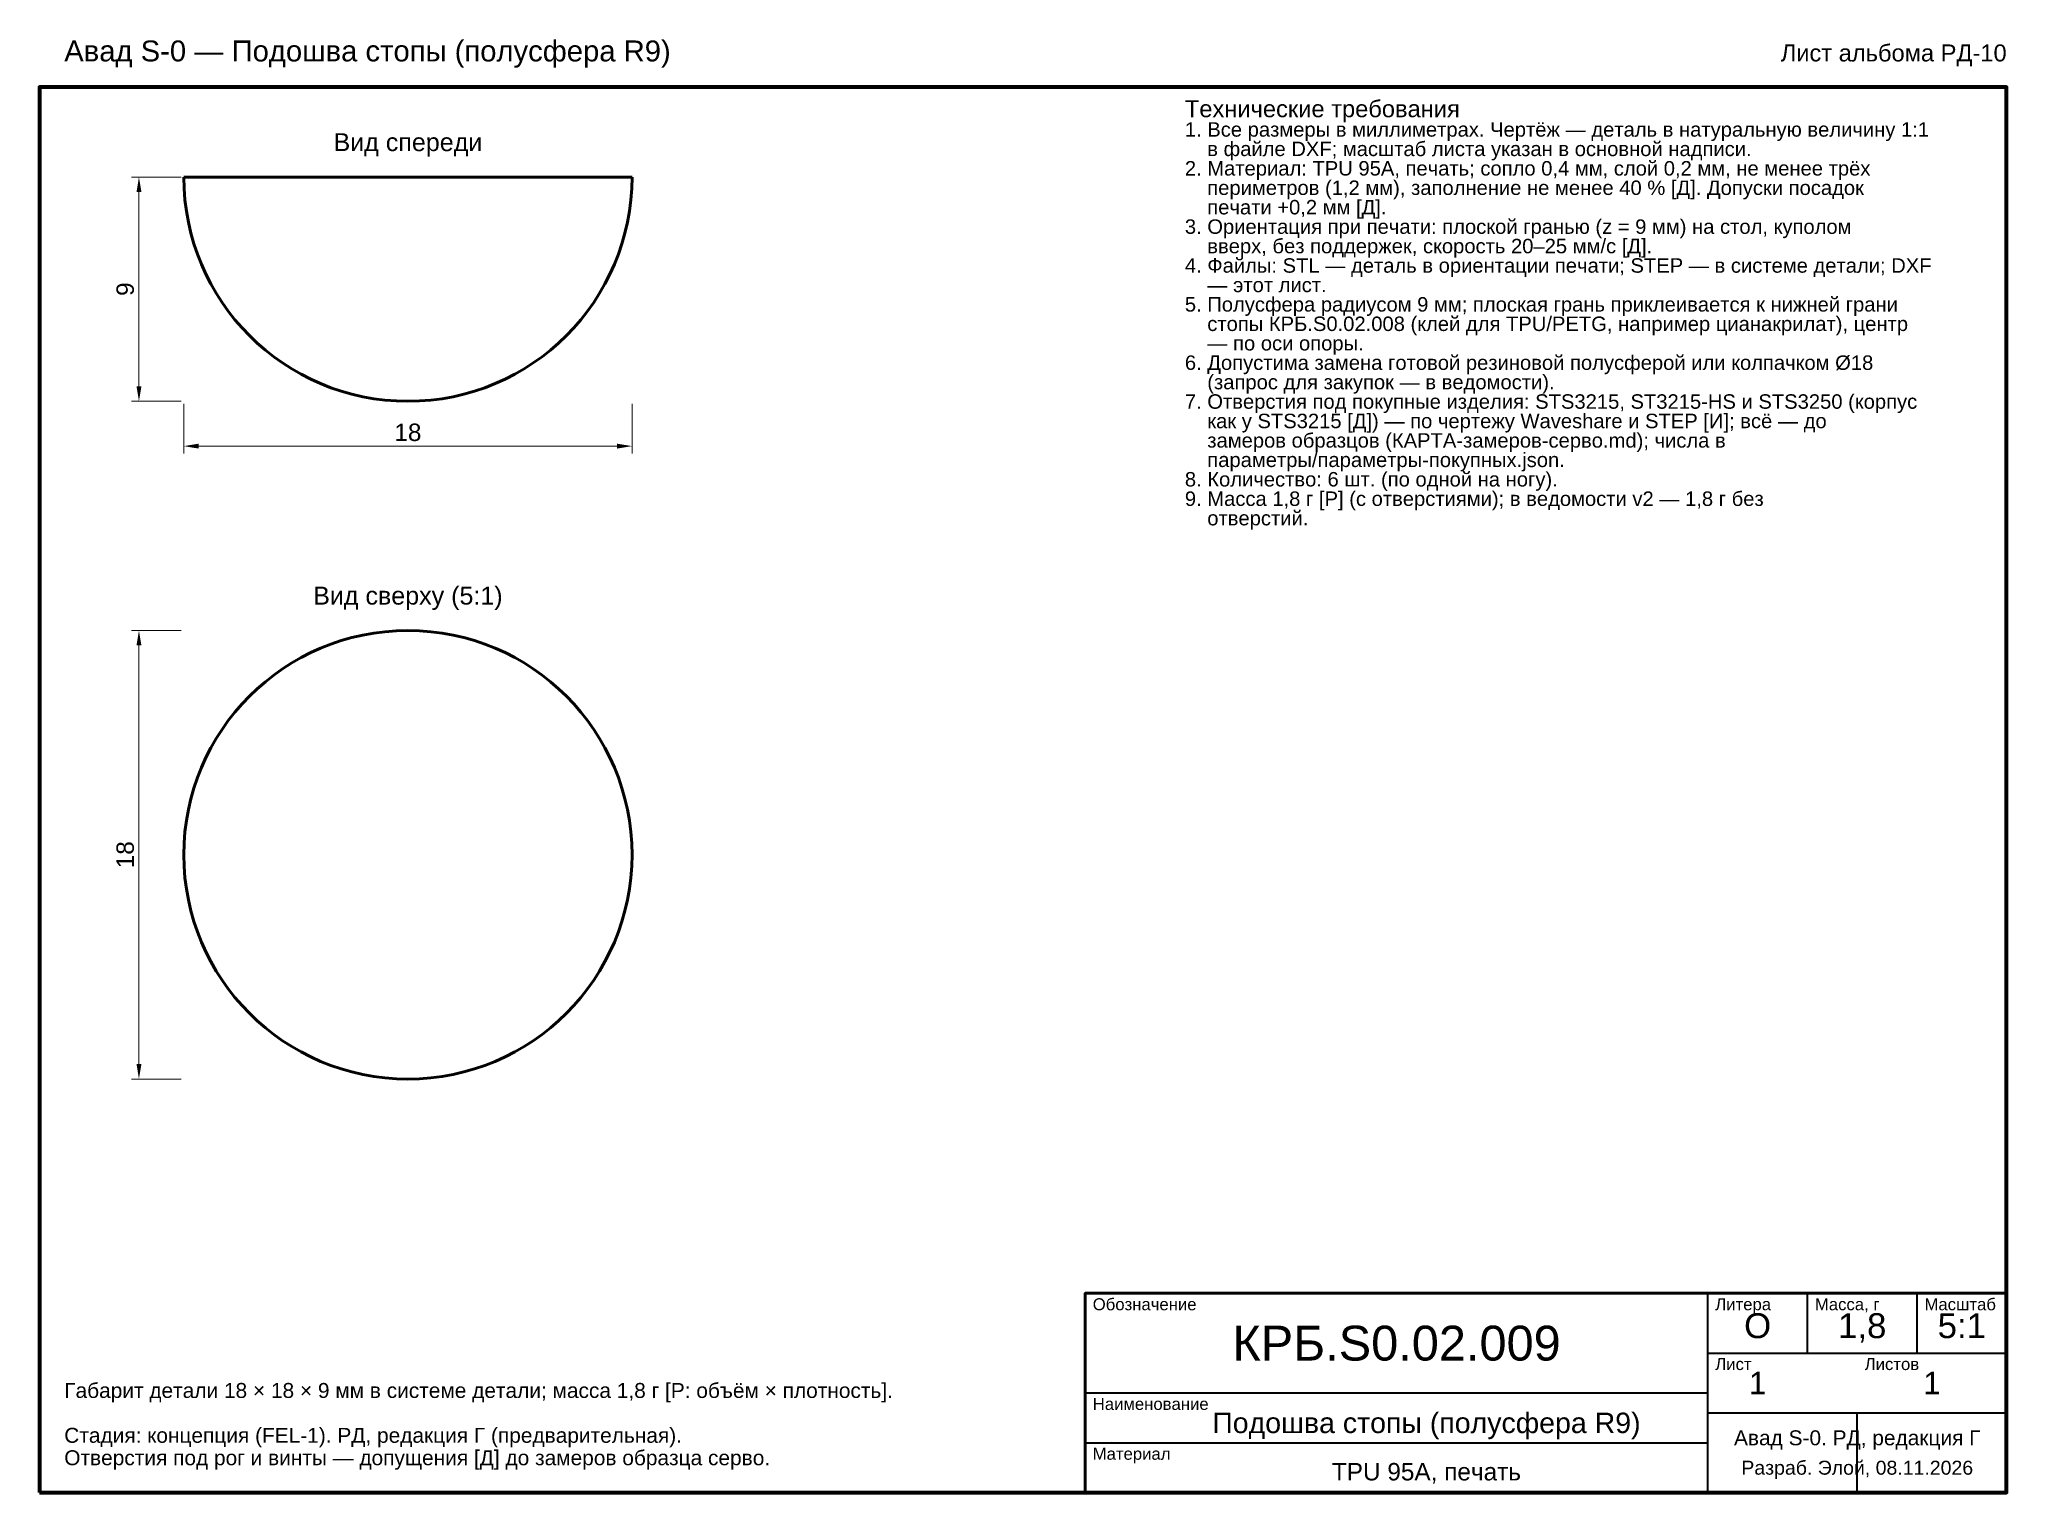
# Model space of a CAD drawing. Header units: millimetres. Extents: x 4 to 83, y 1 to 59.3.
import ezdxf
from ezdxf.enums import TextEntityAlignment as Align

# ---------------------------------------------------------------- set-up
doc = ezdxf.new("R2010")
doc.units = ezdxf.units.MM
doc.header["$LTSCALE"] = 0.2
for name, color, linetype, lineweight in [('КОНТУР', 7, 'Continuous', 50), ('РАЗМЕРЫ', 5, 'Continuous', 18), ('РАМКА', 7, 'Continuous', 70), ('ТАБЛИЦА', 7, 'Continuous', 35), ('ТЕКСТ', 7, 'Continuous', 25)]:
    doc.layers.add(name, color=color, linetype=linetype, lineweight=lineweight)
doc.styles.add('GOST', font='arial.ttf')
doc.dimstyles.new('GOST', dxfattribs={"dimtxt": 0.7, "dimasz": 0.6, "dimexe": 0.3, "dimexo": 0.1, "dimgap": 0.2, "dimtad": 1, "dimdec": 1, "dimtxsty": 'GOST', "dimcen": 2.5, "dimclrd": 5, "dimclre": 5, "dimclrt": 5, "dimazin": 3, "dimtfac": 1, "dimtmove": 0, "dimatfit": 3, "dimlwd": 18, "dimlwe": 18})

msp = doc.modelspace()

# ---------------------------------------------------------------- linework, layer by layer
at = {"layer": 'КОНТУР'}
msp.add_lwpolyline([(9.8, 53.8), (10.618, 53.8), (11.436, 53.8), (12.255, 53.8), (13.073, 53.8), (13.891, 53.8), (14.709, 53.8), (15.527, 53.8), (16.345, 53.8), (17.164, 53.8), (17.982, 53.8), (18.8, 53.8), (19.618, 53.8), (20.436, 53.8), (21.255, 53.8), (22.073, 53.8), (22.891, 53.8), (23.709, 53.8), (24.527, 53.8), (25.345, 53.8), (26.164, 53.8), (26.982, 53.8), (27.8, 53.8)], dxfattribs=at)
msp.add_circle((18.8, 26.6), 9, dxfattribs=at)
for start, end in [(180, 270), (270, 360)]:
    msp.add_arc((18.8, 53.8), 9, start, end, dxfattribs=at)
at = {"layer": 'РАМКА', "lineweight": 70}
msp.add_lwpolyline([(4, 1), (83, 1), (83, 57.4), (4, 57.4), (4, 1)], dxfattribs=at)
at = {"layer": 'ТАБЛИЦА'}
for p, q in [((71, 1), (71, 9)), ((75, 6.6), (75, 9)), ((79.4, 6.6), (79.4, 9)), ((71, 6.6), (83, 6.6)), ((46, 5), (71, 5)), ((71, 4.2), (83, 4.2)), ((77, 1), (77, 4.2)), ((46, 3), (71, 3))]:
    msp.add_line(p, q, dxfattribs=at)
at = {"layer": 'ТАБЛИЦА', "lineweight": 50}
msp.add_lwpolyline([(46, 1), (83, 1), (83, 9), (46, 9), (46, 1)], dxfattribs=at)

# ---------------------------------------------------------------- texts
at = {"layer": 'ТЕКСТ', "style": 'GOST'}
for s, height, p in [('Авад S-0 — Подошва стопы (полусфера R9)', 0.84, (5, 58.44)), ('Технические требования', 0.68, (50, 56.2)), ('1. Все размеры в миллиметрах. Чертёж — деталь в натуральную величину 1:1', 0.58, (50, 55.42)), ('    в файле DXF; масштаб листа указан в основной надписи.', 0.58, (50, 54.64)), ('2. Материал: TPU 95A, печать; сопло 0,4 мм, слой 0,2 мм, не менее трёх', 0.58, (50, 53.86)), ('    периметров (1,2 мм), заполнение не менее 40 % [Д]. Допуски посадок', 0.58, (50, 53.08)), ('3. Ориентация при печати: плоской гранью (z = 9 мм) на стол, куполом', 0.58, (50, 51.52)), ('    печати +0,2 мм [Д].', 0.58, (50, 52.3)), ('    вверх, без поддержек, скорость 20–25 мм/с [Д].', 0.58, (50, 50.74)), ('4. Файлы: STL — деталь в ориентации печати; STEP — в системе детали; DXF', 0.58, (50, 49.96)), ('5. Полусфера радиусом 9 мм; плоская грань приклеивается к нижней грани', 0.58, (50, 48.4)), ('    — этот лист.', 0.58, (50, 49.18)), ('    стопы КРБ.S0.02.008 (клей для TPU/PETG, например цианакрилат), центр', 0.58, (50, 47.62)), ('6. Допустима замена готовой резиновой полусферой или колпачком Ø18', 0.58, (50, 46.06)), ('    — по оси опоры.', 0.58, (50, 46.84)), ('    (запрос для закупок — в ведомости).', 0.58, (50, 45.28)), ('7. Отверстия под покупные изделия: STS3215, ST3215-HS и STS3250 (корпус', 0.58, (50, 44.5)), ('    как у STS3215 [Д]) — по чертежу Waveshare и STEP [И]; всё — до', 0.58, (50, 43.72)), ('    замеров образцов (КАРТА-замеров-серво.md); числа в', 0.58, (50, 42.94)), ('    параметры/параметры-покупных.json.', 0.58, (50, 42.16)), ('8. Количество: 6 шт. (по одной на ногу).', 0.58, (50, 41.38)), ('9. Масса 1,8 г [Р] (с отверстиями); в ведомости v2 — 1,8 г без', 0.58, (50, 40.6)), ('    отверстий.', 0.58, (50, 39.82)), ('Обозначение', 0.48, (46.3, 8.32)), ('Литера', 0.48, (71.3, 8.32)), ('Масса, г', 0.48, (75.3, 8.32)), ('Масштаб', 0.48, (79.7, 8.32)), ('Лист', 0.48, (71.3, 5.92)), ('Листов', 0.48, (77.3, 5.92)), ('Габарит детали 18 × 18 × 9 мм в системе детали; масса 1,8 г [Р: объём × плотность].', 0.6, (5, 4.8)), ('Наименование', 0.48, (46.3, 4.32)), ('Стадия: концепция (FEL-1). РД, редакция Г (предварительная).', 0.6, (5, 3)), ('Отверстия под рог и винты — допущения [Д] до замеров образца серво.', 0.6, (5, 2.1)), ('Материал', 0.48, (46.3, 2.32))]:
    msp.add_text(s, height=height, dxfattribs=at).set_placement(p)
msp.add_text('Лист альбома РД-10', height=0.68, dxfattribs=at).set_placement((83, 58.44), align=Align.RIGHT)
for s, height, p in [('Вид спереди', 0.72, (18.8, 55.2)), ('Вид сверху (5:1)', 0.72, (18.8, 37)), ('О', 1, (73, 7.7)), ('1,8', 1, (77.2, 7.7)), ('5:1', 1, (81.2, 7.7)), ('КРБ.S0.02.009', 1.4, (58.5, 7)), ('1', 0.9, (73, 5.4)), ('1', 0.9, (80, 5.4)), ('Подошва стопы (полусфера R9)', 0.81933, (59.7, 3.8)), ('Авад S-0. РД, редакция Г', 0.6, (77, 3.2)), ('TPU 95A, печать', 0.7, (59.7, 1.84)), ('Разраб. Элой, 08.11.2026', 0.56, (77, 2))]:
    msp.add_text(s, height=height, dxfattribs=at).set_placement(p, align=Align.MIDDLE_CENTER)

# ---------------------------------------------------------------- dimensions: what is measured, and where the dimension line sits
at = {"layer": 'РАЗМЕРЫ'}
for base, p1, p2 in [((8, 44.8), (9.8, 44.8), (9.8, 53.8)), ((8, 17.6), (9.8, 17.6), (9.8, 35.6))]:
    msp.add_linear_dim(base=base, p1=p1, p2=p2, angle=90, dimstyle='GOST', dxfattribs=at).render()
msp.add_linear_dim(base=(9.8, 43), p1=(9.8, 44.8), p2=(27.8, 44.8), dimstyle='GOST', dxfattribs=at).render()

doc.saveas('drawing.dxf')
